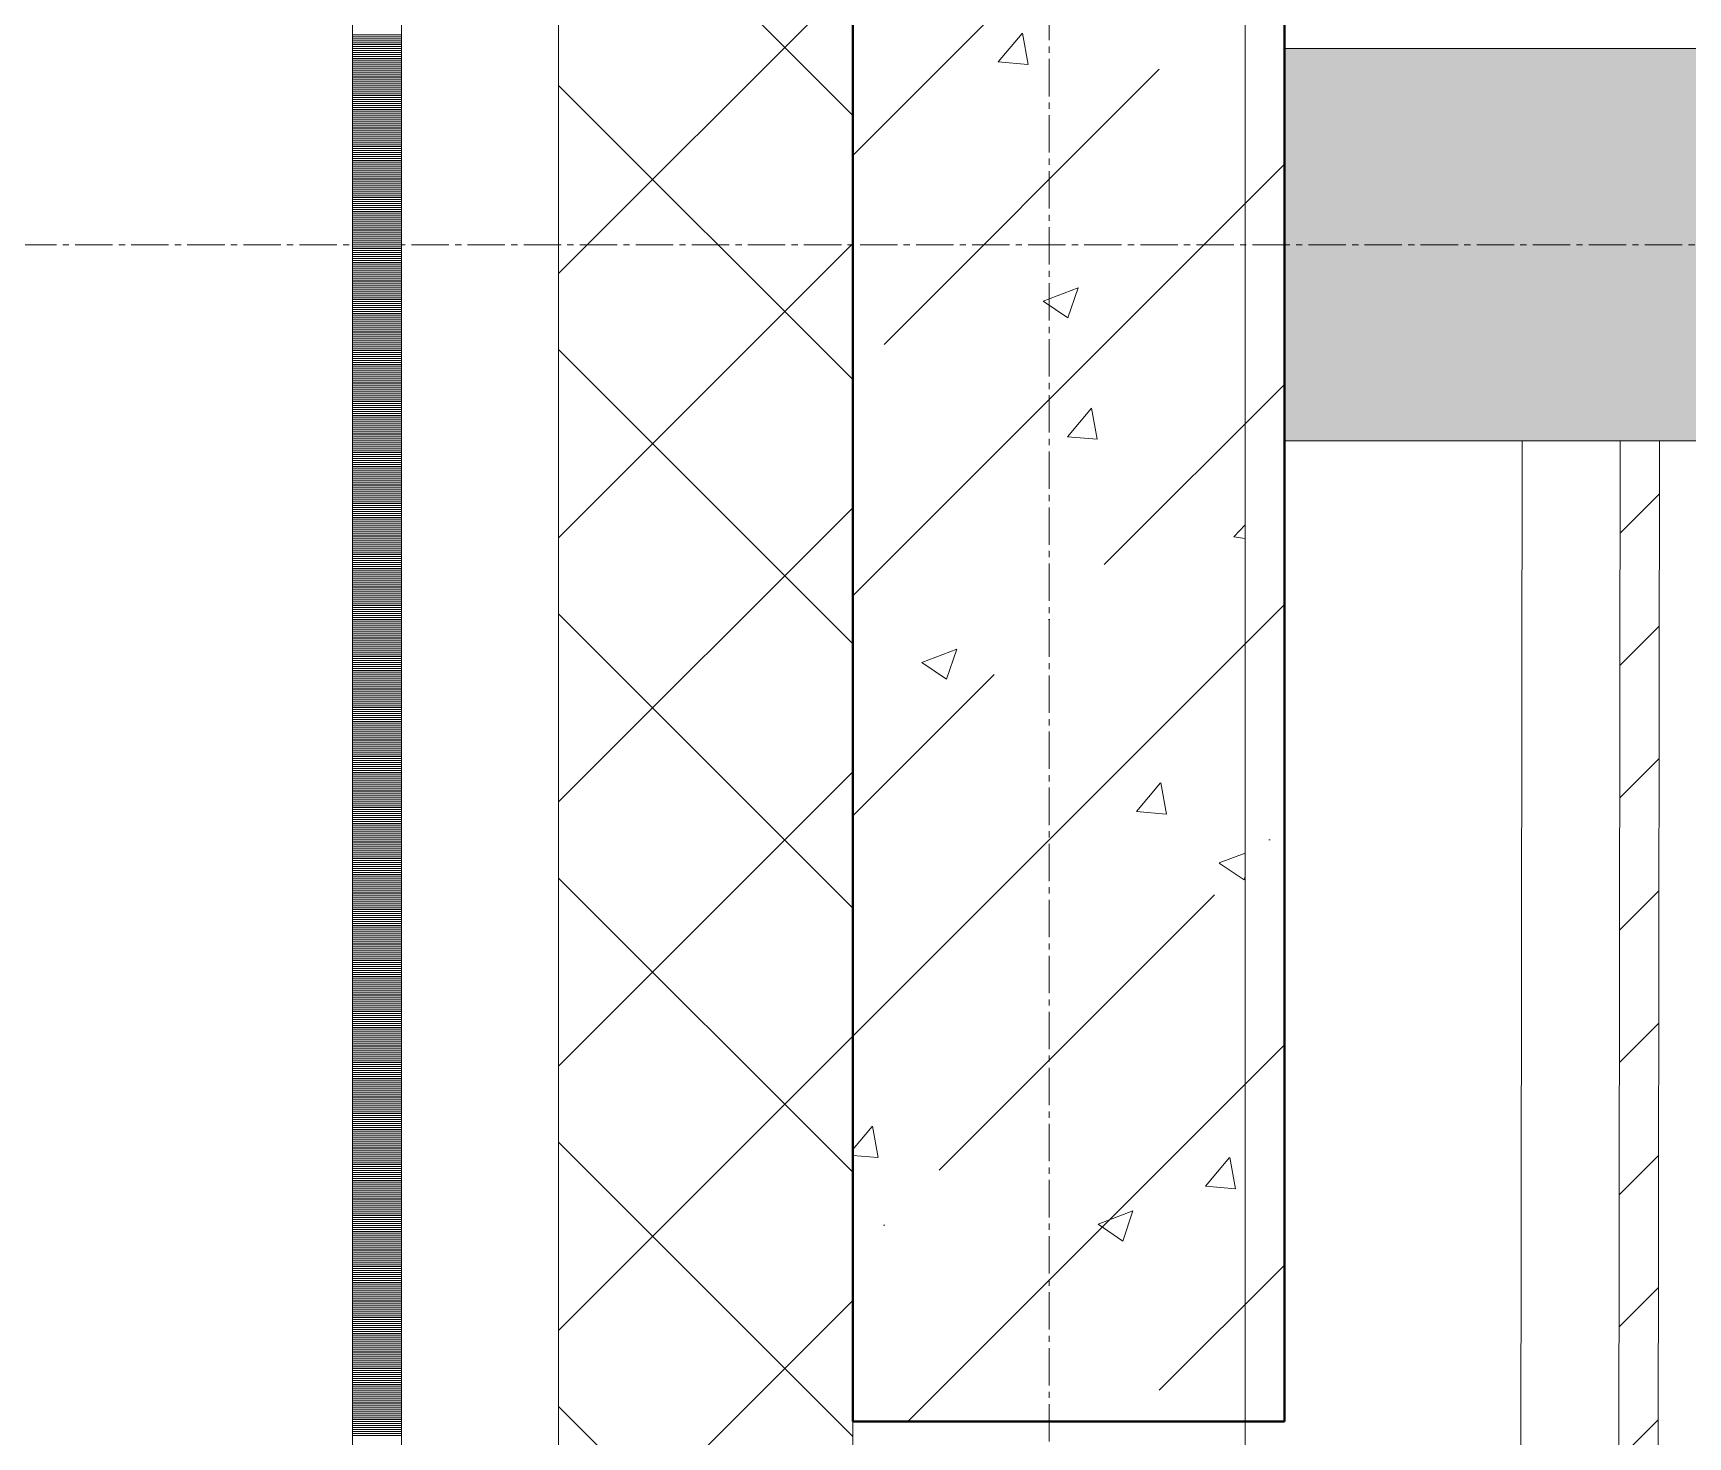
# Model space of a CAD drawing. Header units: millimetres. Extents: x -24360 to 609566, y -391049 to 148426.
# Drawn here: x 193512 to 194355, y 21346 to 22062 of the extents above; entities that cross this region are included whole.
import ezdxf

# ---------------------------------------------------------------- set-up
doc = ezdxf.new("R2010")
doc.units = ezdxf.units.MM
doc.linetypes.add('CENTER2', pattern=[28.575, 19.05, -3.175, 3.175, -3.175])
doc.linetypes.add('HIDDEN2', pattern=[4.7625, 3.175, -1.5875])
for name, color, linetype, lineweight in [('АР_Колонны', 70, 'Continuous', 30), ('АР_Стены ГКЛ', 1, 'Continuous', 15), ('АР_Стены ЖБ', 7, 'Continuous', 30), ('АР_Стены ПЕНОблок', 52, 'Continuous', 20), ('АР_Тонкая', 254, 'Continuous', 5), ('АР_Утеплитель', 31, 'Continuous', 0), ('АР_Штриховка', 8, 'Continuous', 0)]:
    doc.layers.add(name, color=color, linetype=linetype, lineweight=lineweight)
doc.layers.add('АР_Оси_РД_100', color=7, linetype='Continuous', lineweight=0, true_color=0x525252)

msp = doc.modelspace()

# ---------------------------------------------------------------- hatches: boundary and pattern name
at = {"layer": 'АР_Стены ГКЛ', "linetype": 'Continuous', "lineweight": 0, "true_color": 0x000000}
h = msp.add_hatch(dxfattribs=at)
h.set_pattern_fill('ANSI31', color=18, scale=15, angle=-360, style=0)
h.set_pattern_definition([(45, (194029.4, -14045.81), (-33.67596, 33.67596), [])])
h.paths.add_polyline_path([(194340.568, 21854.093), (194320.568, 21854.12), (194319.358, 20974.14), (194339.33, 20954.135)], flags=0)
at = {"layer": 'АР_Штриховка', "linetype": 'Continuous', "lineweight": 5, "true_color": 0x000000}
h = msp.add_hatch(dxfattribs=at)
h.set_pattern_fill('ANSI35', color=18, scale=25, style=0)
h.set_pattern_definition([(45, (194029.4, -14045.81), (-112.2532, 112.2532), []), (45, (194141.65, -14045.81), (-112.2532, 112.2532), [198.4375, -39.6875, 0, -39.6875])])
h.paths.add_polyline_path([(193929.4, 21354.189), (194149.4, 21354.189), (194149.4, 22554.189), (193929.4, 22554.189)], flags=0)
at = {"layer": 'АР_Штриховка', "linetype": 'Continuous', "lineweight": 0, "true_color": 0x000000}
h = msp.add_hatch(dxfattribs=at)
h.set_pattern_fill('AR-CONC', color=18, angle=45, style=0)
h.set_pattern_definition([(95, (194029.4, -14045.81), (140.09465, 117.5534), [19.05, -209.55]), (40, (194029.4, -14045.81), (-160.0185, 110.1767), [15.24, -167.6406]), (145.45144, (194041.07, -14036.02), (-19.9238, 227.7301), [16.19, -178.0902]), (91.1842, (193993.48, -14009.9), (221.4102, 161.9534), [28.575, -314.325]), (141.63556, (194011.93, -13996.4), (-7.0866, 342.8268), [24.285, -267.1356]), (36.18415, (193993.48, -14009.9), (-7.0866, 342.8268), [22.86, -251.4597]), (66, (194020.42, -14000.91), (179.52, 34.89515), [19.05, -209.55]), (11, (194020.42, -14000.91), (-86.5399, 173.9412), [15.24, -167.64]), (116.45145, (194035.38, -13998), (92.98005, 208.83634), [16.19, -178.0899]), (82.5, (194029.4, -14045.81), (-57.60547, 61.97341), [0, -165.608, 0, -170.18, 0, -168.275]), (52.5, (194029.4, -14045.81), (-23.58973, 118.087), [0, -97.028, 0, -161.798, 0, -64.135]), (12.5, (193989.35, -14085.86), (99.92786, 91.8262), [0, -63.5, 0, -198.12, 0, -262.89]), (2.5, (193971.39, -14103.82), (86.7639, 122.7224), [0, -82.55, 0, -131.572, 0, -186.69])])
h.paths.add_polyline_path([(194149.4, 22054.189), (194149.4, 21854.189), (201719.4, 21854.189), (201719.4, 22054.189)], flags=0)

# ---------------------------------------------------------------- linework, layer by layer
at = {"layer": 'АР_Колонны', "color": 18, "linetype": 'HIDDEN2', "lineweight": 25, "true_color": 0x000000}
for p, q in [((193929.4, 21354.189), (193929.4, 22554.189)), ((194149.4, 22554.189), (194149.4, 21354.189)), ((194149.4, 21354.189), (193929.4, 21354.189))]:
    msp.add_line(p, q, dxfattribs=at)
at = {"layer": 'АР_Колонны', "color": 18, "linetype": 'Continuous', "lineweight": 30, "true_color": 0x000000}
for p, q in [((193929.4, 22554.189), (193929.4, 21354.189)), ((194149.4, 21354.189), (194149.4, 22554.189)), ((193929.4, 21354.189), (194149.4, 21354.189))]:
    msp.add_line(p, q, dxfattribs=at)
at = {"layer": 'АР_Оси_РД_100', "linetype": 'CENTER2'}
for p, q in [((194029.4, -4259.177), (194029.4, 30254.189)), ((223584.4, 21954.189), (188074.442, 21954.189))]:
    msp.add_line(p, q, dxfattribs=at)
at = {"layer": 'АР_Стены ГКЛ', "color": 18, "linetype": 'Continuous', "lineweight": 5, "true_color": 0x000000}
for p, q in [((194270.568, 21854.189), (194269.427, 21024.153)), ((194320.568, 21854.12), (194270.568, 21854.189)), ((194319.358, 20974.14), (194320.568, 21854.12)), ((194320.568, 21854.12), (194319.358, 20974.14)), ((194340.568, 21854.093), (194320.568, 21854.12)), ((194339.33, 20954.135), (194340.568, 21854.093))]:
    msp.add_line(p, q, dxfattribs=at)
at = {"layer": 'АР_Стены ЖБ', "color": 18, "linetype": 'Continuous', "lineweight": 40, "true_color": 0x000000}
for p, q in [((193929.4, 22554.189), (193929.4, 21354.189)), ((194149.4, 21354.189), (194149.4, 22554.189)), ((193929.4, 21354.189), (194149.4, 21354.189))]:
    msp.add_line(p, q, dxfattribs=at)
at = {"layer": 'АР_Стены ПЕНОблок', "color": 18, "linetype": 'Continuous', "lineweight": 20, "true_color": 0x000000}
for p, q in [((193929.4, 22754.189), (193929.4, 20954.189)), ((194129.4, 20954.189), (194129.4, 22754.189)), ((194149.4, 22054.189), (194149.4, 21854.189)), ((201719.4, 22054.189), (194149.4, 22054.189)), ((194149.4, 21854.189), (201719.4, 21854.189))]:
    msp.add_line(p, q, dxfattribs=at)
at = {"layer": 'АР_Тонкая', "color": 18, "linetype": 'Continuous', "lineweight": 5, "true_color": 0x000000}
for p, q in [((193674.4, 22754.189), (193674.4, 20954.189)), ((193699.4, 22754.189), (193699.4, 20954.189)), ((193699.4, 20954.189), (193699.4, 22754.189)), ((193779.4, 20954.189), (193779.4, 22754.189))]:
    msp.add_line(p, q, dxfattribs=at)
at = {"layer": 'АР_Утеплитель', "color": 18, "linetype": 'Continuous', "lineweight": 0, "true_color": 0x000000}
for p, q in [((193779.4, 22754.189), (193779.4, 20954.189)), ((193929.4, 20954.189), (193929.4, 22754.189))]:
    msp.add_line(p, q, dxfattribs=at)
at = {"layer": 'АР_Штриховка', "color": 18, "linetype": 'Continuous', "lineweight": 0, "true_color": 0x000000}
for p, q in [((193929.4, 22020.115), (193779.4, 22170.115)), ((193779.4, 21939.522), (193929.4, 22089.522)), ((193674.4, 22061.189), (193699.4, 22061.189)), ((193674.4, 22060.189), (193699.4, 22060.189)), ((193674.4, 22059.189), (193699.4, 22059.189)), ((193674.4, 22058.189), (193699.4, 22058.189)), ((193674.4, 22057.189), (193699.4, 22057.189)), ((194003.495, 22047.357), (194015.741, 22061.95)), ((194018.764, 22046.044), (194015.827, 22061.966)), ((193674.4, 22056.189), (193699.4, 22056.189)), ((193674.4, 22055.189), (193699.4, 22055.189)), ((193674.4, 22054.189), (193699.4, 22054.189)), ((193674.4, 22053.189), (193699.4, 22053.189)), ((193674.4, 22052.189), (193699.4, 22052.189)), ((193674.4, 22051.189), (193699.4, 22051.189)), ((193674.4, 22050.189), (193699.4, 22050.189)), ((193674.4, 22049.189), (193699.4, 22049.189)), ((193674.4, 22048.189), (193699.4, 22048.189)), ((193674.4, 22047.189), (193699.4, 22047.189)), ((193674.4, 22046.189), (193699.4, 22046.189)), ((193674.4, 22045.189), (193699.4, 22045.189)), ((193674.4, 22044.189), (193699.4, 22044.189)), ((193674.4, 22043.189), (193699.4, 22043.189)), ((193674.4, 22042.189), (193699.4, 22042.189)), ((193674.4, 22041.189), (193699.4, 22041.189)), ((194003.495, 22047.357), (194018.677, 22046.028)), ((193674.4, 22040.189), (193699.4, 22040.189)), ((193674.4, 22039.189), (193699.4, 22039.189)), ((193674.4, 22038.189), (193699.4, 22038.189)), ((193674.4, 22037.189), (193699.4, 22037.189)), ((193674.4, 22036.189), (193699.4, 22036.189)), ((193674.4, 22035.189), (193699.4, 22035.189)), ((193674.4, 22034.189), (193699.4, 22034.189)), ((193674.4, 22033.189), (193699.4, 22033.189)), ((193674.4, 22032.189), (193699.4, 22032.189)), ((193929.4, 21885.411), (193779.4, 22035.411)), ((193674.4, 22031.189), (193699.4, 22031.189)), ((193674.4, 22030.189), (193699.4, 22030.189)), ((193674.4, 22029.189), (193699.4, 22029.189)), ((193674.4, 22028.189), (193699.4, 22028.189)), ((193674.4, 22027.189), (193699.4, 22027.189)), ((193674.4, 22026.189), (193699.4, 22026.189)), ((193674.4, 22025.189), (193699.4, 22025.189)), ((193674.4, 22024.189), (193699.4, 22024.189)), ((193674.4, 22023.189), (193699.4, 22023.189)), ((193674.4, 22022.189), (193699.4, 22022.189)), ((193674.4, 22021.189), (193699.4, 22021.189)), ((193674.4, 22020.189), (193699.4, 22020.189)), ((193674.4, 22019.189), (193699.4, 22019.189)), ((193674.4, 22018.189), (193699.4, 22018.189)), ((193674.4, 22017.189), (193699.4, 22017.189)), ((193674.4, 22016.189), (193699.4, 22016.189)), ((193674.4, 22015.189), (193699.4, 22015.189)), ((193674.4, 22014.189), (193699.4, 22014.189)), ((193674.4, 22013.189), (193699.4, 22013.189)), ((193674.4, 22012.189), (193699.4, 22012.189)), ((193674.4, 22011.189), (193699.4, 22011.189)), ((193674.4, 22010.189), (193699.4, 22010.189)), ((193674.4, 22009.189), (193699.4, 22009.189)), ((193674.4, 22008.189), (193699.4, 22008.189)), ((193674.4, 22007.189), (193699.4, 22007.189)), ((193674.4, 22006.189), (193699.4, 22006.189)), ((193674.4, 22005.189), (193699.4, 22005.189)), ((193674.4, 22004.189), (193699.4, 22004.189)), ((193674.4, 22003.189), (193699.4, 22003.189)), ((193674.4, 22002.189), (193699.4, 22002.189)), ((193674.4, 22001.189), (193699.4, 22001.189)), ((193674.4, 22000.189), (193699.4, 22000.189)), ((193674.4, 21999.189), (193699.4, 21999.189)), ((193674.4, 21998.189), (193699.4, 21998.189)), ((193674.4, 21997.189), (193699.4, 21997.189)), ((193674.4, 21996.189), (193699.4, 21996.189)), ((193674.4, 21995.189), (193699.4, 21995.189)), ((193674.4, 21994.189), (193699.4, 21994.189)), ((193674.4, 21993.189), (193699.4, 21993.189)), ((193674.4, 21992.189), (193699.4, 21992.189)), ((193674.4, 21991.189), (193699.4, 21991.189)), ((193674.4, 21990.189), (193699.4, 21990.189)), ((193674.4, 21989.189), (193699.4, 21989.189)), ((193674.4, 21988.189), (193699.4, 21988.189)), ((193674.4, 21987.189), (193699.4, 21987.189)), ((193674.4, 21986.189), (193699.4, 21986.189)), ((193674.4, 21985.189), (193699.4, 21985.189)), ((193674.4, 21984.189), (193699.4, 21984.189)), ((193674.4, 21983.189), (193699.4, 21983.189)), ((193674.4, 21982.189), (193699.4, 21982.189)), ((193674.4, 21981.189), (193699.4, 21981.189)), ((193674.4, 21980.189), (193699.4, 21980.189)), ((193674.4, 21979.189), (193699.4, 21979.189)), ((193674.4, 21978.189), (193699.4, 21978.189)), ((193674.4, 21977.189), (193699.4, 21977.189)), ((193674.4, 21976.189), (193699.4, 21976.189)), ((193674.4, 21975.189), (193699.4, 21975.189)), ((193674.4, 21974.189), (193699.4, 21974.189)), ((193674.4, 21973.189), (193699.4, 21973.189)), ((193674.4, 21972.189), (193699.4, 21972.189)), ((193674.4, 21971.189), (193699.4, 21971.189)), ((193674.4, 21970.189), (193699.4, 21970.189)), ((193674.4, 21969.189), (193699.4, 21969.189)), ((193674.4, 21968.189), (193699.4, 21968.189)), ((193674.4, 21967.189), (193699.4, 21967.189)), ((193674.4, 21966.189), (193699.4, 21966.189)), ((193674.4, 21965.189), (193699.4, 21965.189)), ((193674.4, 21964.189), (193699.4, 21964.189)), ((193674.4, 21963.189), (193699.4, 21963.189)), ((193674.4, 21962.189), (193699.4, 21962.189)), ((193674.4, 21961.189), (193699.4, 21961.189)), ((193674.4, 21960.189), (193699.4, 21960.189)), ((193674.4, 21959.189), (193699.4, 21959.189)), ((193674.4, 21958.189), (193699.4, 21958.189)), ((193674.4, 21957.189), (193699.4, 21957.189)), ((193674.4, 21956.189), (193699.4, 21956.189)), ((193674.4, 21955.189), (193699.4, 21955.189)), ((193674.4, 21954.189), (193699.4, 21954.189)), ((193674.4, 21953.189), (193699.4, 21953.189)), ((193674.4, 21952.189), (193699.4, 21952.189)), ((193674.4, 21951.189), (193699.4, 21951.189)), ((193674.4, 21950.189), (193699.4, 21950.189)), ((193674.4, 21949.189), (193699.4, 21949.189)), ((193674.4, 21948.189), (193699.4, 21948.189)), ((193779.4, 21804.818), (193929.4, 21954.818)), ((193674.4, 21947.189), (193699.4, 21947.189)), ((193674.4, 21946.189), (193699.4, 21946.189)), ((193674.4, 21945.189), (193699.4, 21945.189)), ((193674.4, 21944.189), (193699.4, 21944.189)), ((193674.4, 21943.189), (193699.4, 21943.189)), ((193674.4, 21942.189), (193699.4, 21942.189)), ((193674.4, 21941.189), (193699.4, 21941.189)), ((193674.4, 21940.189), (193699.4, 21940.189)), ((193674.4, 21939.189), (193699.4, 21939.189)), ((193674.4, 21938.189), (193699.4, 21938.189)), ((193674.4, 21937.189), (193699.4, 21937.189)), ((193674.4, 21936.189), (193699.4, 21936.189)), ((193674.4, 21935.189), (193699.4, 21935.189)), ((193674.4, 21934.189), (193699.4, 21934.189)), ((193674.4, 21933.189), (193699.4, 21933.189)), ((193674.4, 21932.189), (193699.4, 21932.189)), ((193674.4, 21931.189), (193699.4, 21931.189)), ((194026.397, 21925.436), (194044.182, 21932.263)), ((194039.025, 21916.89), (194044.175, 21932.239)), ((193674.4, 21930.189), (193699.4, 21930.189)), ((193674.4, 21929.189), (193699.4, 21929.189)), ((193674.4, 21928.189), (193699.4, 21928.189)), ((193674.4, 21927.189), (193699.4, 21927.189)), ((193674.4, 21926.189), (193699.4, 21926.189)), ((193674.4, 21925.189), (193699.4, 21925.189)), ((193674.4, 21924.189), (193699.4, 21924.189)), ((193674.4, 21923.189), (193699.4, 21923.189)), ((194026.387, 21925.413), (194039.021, 21916.891)), ((193674.4, 21922.189), (193699.4, 21922.189)), ((193674.4, 21921.189), (193699.4, 21921.189)), ((193674.4, 21920.189), (193699.4, 21920.189)), ((193674.4, 21919.189), (193699.4, 21919.189)), ((193674.4, 21918.189), (193699.4, 21918.189)), ((193674.4, 21917.189), (193699.4, 21917.189)), ((193674.4, 21916.189), (193699.4, 21916.189)), ((193674.4, 21915.189), (193699.4, 21915.189)), ((193674.4, 21914.189), (193699.4, 21914.189)), ((193674.4, 21913.189), (193699.4, 21913.189)), ((193674.4, 21912.189), (193699.4, 21912.189)), ((193674.4, 21911.189), (193699.4, 21911.189)), ((193674.4, 21910.189), (193699.4, 21910.189)), ((193674.4, 21909.189), (193699.4, 21909.189)), ((193674.4, 21908.189), (193699.4, 21908.189)), ((193674.4, 21907.189), (193699.4, 21907.189)), ((193674.4, 21906.189), (193699.4, 21906.189)), ((193674.4, 21905.189), (193699.4, 21905.189)), ((193674.4, 21904.189), (193699.4, 21904.189)), ((193674.4, 21903.189), (193699.4, 21903.189)), ((193674.4, 21902.189), (193699.4, 21902.189)), ((193674.4, 21901.189), (193699.4, 21901.189)), ((193674.4, 21900.189), (193699.4, 21900.189)), ((193674.4, 21899.189), (193699.4, 21899.189)), ((193674.4, 21898.189), (193699.4, 21898.189)), ((193674.4, 21897.189), (193699.4, 21897.189)), ((193929.4, 21750.707), (193779.4, 21900.707)), ((193674.4, 21896.189), (193699.4, 21896.189)), ((193674.4, 21895.189), (193699.4, 21895.189)), ((193674.4, 21894.189), (193699.4, 21894.189)), ((193674.4, 21893.189), (193699.4, 21893.189)), ((193674.4, 21892.189), (193699.4, 21892.189)), ((193674.4, 21891.189), (193699.4, 21891.189)), ((193674.4, 21890.189), (193699.4, 21890.189)), ((193674.4, 21889.189), (193699.4, 21889.189)), ((193674.4, 21888.189), (193699.4, 21888.189)), ((193674.4, 21887.189), (193699.4, 21887.189)), ((193674.4, 21886.189), (193699.4, 21886.189)), ((193674.4, 21885.189), (193699.4, 21885.189)), ((193674.4, 21884.189), (193699.4, 21884.189)), ((193674.4, 21883.189), (193699.4, 21883.189)), ((193674.4, 21882.189), (193699.4, 21882.189)), ((193674.4, 21881.189), (193699.4, 21881.189)), ((193674.4, 21880.189), (193699.4, 21880.189)), ((193674.4, 21879.189), (193699.4, 21879.189)), ((193674.4, 21878.189), (193699.4, 21878.189)), ((193674.4, 21877.189), (193699.4, 21877.189)), ((193674.4, 21876.189), (193699.4, 21876.189)), ((193674.4, 21875.189), (193699.4, 21875.189)), ((193674.4, 21874.189), (193699.4, 21874.189)), ((193674.4, 21873.189), (193699.4, 21873.189)), ((193674.4, 21872.189), (193699.4, 21872.189)), ((193674.4, 21871.189), (193699.4, 21871.189)), ((193674.4, 21870.189), (193699.4, 21870.189)), ((193674.4, 21869.189), (193699.4, 21869.189)), ((193674.4, 21868.189), (193699.4, 21868.189)), ((193674.4, 21867.189), (193699.4, 21867.189)), ((193674.4, 21866.189), (193699.4, 21866.189)), ((193674.4, 21865.189), (193699.4, 21865.189)), ((193674.4, 21864.189), (193699.4, 21864.189)), ((193674.4, 21863.189), (193699.4, 21863.189)), ((194038.739, 21856.3), (194050.984, 21870.893)), ((194054.007, 21854.987), (194051.07, 21870.909)), ((193674.4, 21862.189), (193699.4, 21862.189)), ((193674.4, 21861.189), (193699.4, 21861.189)), ((193674.4, 21860.189), (193699.4, 21860.189)), ((193674.4, 21859.189), (193699.4, 21859.189)), ((193674.4, 21858.189), (193699.4, 21858.189)), ((193674.4, 21857.189), (193699.4, 21857.189)), ((193674.4, 21856.189), (193699.4, 21856.189)), ((193674.4, 21855.189), (193699.4, 21855.189)), ((194038.739, 21856.3), (194053.921, 21854.972)), ((193674.4, 21854.189), (193699.4, 21854.189)), ((193674.4, 21853.189), (193699.4, 21853.189)), ((193674.4, 21852.189), (193699.4, 21852.189)), ((193674.4, 21851.189), (193699.4, 21851.189)), ((193674.4, 21850.189), (193699.4, 21850.189)), ((193674.4, 21849.189), (193699.4, 21849.189)), ((193674.4, 21848.189), (193699.4, 21848.189)), ((193674.4, 21847.189), (193699.4, 21847.189)), ((193674.4, 21846.189), (193699.4, 21846.189)), ((193674.4, 21845.189), (193699.4, 21845.189)), ((193674.4, 21844.189), (193699.4, 21844.189)), ((193674.4, 21843.189), (193699.4, 21843.189)), ((193674.4, 21842.189), (193699.4, 21842.189)), ((193674.4, 21841.189), (193699.4, 21841.189)), ((193674.4, 21840.189), (193699.4, 21840.189)), ((193674.4, 21839.189), (193699.4, 21839.189)), ((193674.4, 21838.189), (193699.4, 21838.189)), ((193674.4, 21837.189), (193699.4, 21837.189)), ((193674.4, 21836.189), (193699.4, 21836.189)), ((193674.4, 21835.189), (193699.4, 21835.189)), ((193674.4, 21834.189), (193699.4, 21834.189)), ((193674.4, 21833.189), (193699.4, 21833.189)), ((193674.4, 21832.189), (193699.4, 21832.189)), ((193674.4, 21831.189), (193699.4, 21831.189)), ((193674.4, 21830.189), (193699.4, 21830.189)), ((193674.4, 21829.189), (193699.4, 21829.189)), ((193674.4, 21828.189), (193699.4, 21828.189)), ((193674.4, 21827.189), (193699.4, 21827.189)), ((193674.4, 21826.189), (193699.4, 21826.189)), ((193674.4, 21825.189), (193699.4, 21825.189)), ((193674.4, 21824.189), (193699.4, 21824.189)), ((193674.4, 21823.189), (193699.4, 21823.189)), ((193674.4, 21822.189), (193699.4, 21822.189)), ((193674.4, 21821.189), (193699.4, 21821.189)), ((193674.4, 21820.189), (193699.4, 21820.189)), ((193674.4, 21819.189), (193699.4, 21819.189)), ((193674.4, 21818.189), (193699.4, 21818.189)), ((193674.4, 21817.189), (193699.4, 21817.189)), ((193674.4, 21816.189), (193699.4, 21816.189)), ((193674.4, 21815.189), (193699.4, 21815.189)), ((193674.4, 21814.189), (193699.4, 21814.189)), ((193674.4, 21813.189), (193699.4, 21813.189)), ((193779.4, 21670.115), (193929.4, 21820.115)), ((193674.4, 21812.189), (193699.4, 21812.189)), ((193674.4, 21811.189), (193699.4, 21811.189)), ((193674.4, 21810.189), (193699.4, 21810.189)), ((193674.4, 21809.189), (193699.4, 21809.189)), ((193674.4, 21808.189), (193699.4, 21808.189)), ((193674.4, 21807.189), (193699.4, 21807.189)), ((193674.4, 21806.189), (193699.4, 21806.189)), ((193674.4, 21805.189), (193699.4, 21805.189)), ((193674.4, 21804.189), (193699.4, 21804.189)), ((194123.626, 21805.337), (194129.4, 21811.354)), ((194123.642, 21805.302), (194129.4, 21804.409)), ((193674.4, 21803.189), (193699.4, 21803.189)), ((193674.4, 21802.189), (193699.4, 21802.189)), ((193674.4, 21801.189), (193699.4, 21801.189)), ((193674.4, 21800.189), (193699.4, 21800.189)), ((193674.4, 21799.189), (193699.4, 21799.189)), ((193674.4, 21798.189), (193699.4, 21798.189)), ((193674.4, 21797.189), (193699.4, 21797.189)), ((193674.4, 21796.189), (193699.4, 21796.189)), ((193674.4, 21795.189), (193699.4, 21795.189)), ((193674.4, 21794.189), (193699.4, 21794.189)), ((193674.4, 21793.189), (193699.4, 21793.189)), ((193674.4, 21792.189), (193699.4, 21792.189)), ((193674.4, 21791.189), (193699.4, 21791.189)), ((193674.4, 21790.189), (193699.4, 21790.189)), ((193674.4, 21789.189), (193699.4, 21789.189)), ((193674.4, 21788.189), (193699.4, 21788.189)), ((193674.4, 21787.189), (193699.4, 21787.189)), ((193674.4, 21786.189), (193699.4, 21786.189)), ((193674.4, 21785.189), (193699.4, 21785.189)), ((193674.4, 21784.189), (193699.4, 21784.189)), ((193674.4, 21783.189), (193699.4, 21783.189)), ((193674.4, 21782.189), (193699.4, 21782.189)), ((193674.4, 21781.189), (193699.4, 21781.189)), ((193674.4, 21780.189), (193699.4, 21780.189)), ((193674.4, 21779.189), (193699.4, 21779.189)), ((193674.4, 21778.189), (193699.4, 21778.189)), ((193674.4, 21777.189), (193699.4, 21777.189)), ((193674.4, 21776.189), (193699.4, 21776.189)), ((193674.4, 21775.189), (193699.4, 21775.189)), ((193674.4, 21774.189), (193699.4, 21774.189)), ((193674.4, 21773.189), (193699.4, 21773.189)), ((193674.4, 21772.189), (193699.4, 21772.189)), ((193674.4, 21771.189), (193699.4, 21771.189)), ((193674.4, 21770.189), (193699.4, 21770.189)), ((193674.4, 21769.189), (193699.4, 21769.189)), ((193674.4, 21768.189), (193699.4, 21768.189)), ((193674.4, 21767.189), (193699.4, 21767.189)), ((193674.4, 21766.189), (193699.4, 21766.189)), ((193674.4, 21765.189), (193699.4, 21765.189)), ((193674.4, 21764.189), (193699.4, 21764.189)), ((193674.4, 21763.189), (193699.4, 21763.189)), ((193674.4, 21762.189), (193699.4, 21762.189)), ((193929.4, 21616.003), (193779.4, 21766.003)), ((193674.4, 21761.189), (193699.4, 21761.189)), ((193674.4, 21760.189), (193699.4, 21760.189)), ((193674.4, 21759.189), (193699.4, 21759.189)), ((193674.4, 21758.189), (193699.4, 21758.189)), ((193674.4, 21757.189), (193699.4, 21757.189)), ((193674.4, 21756.189), (193699.4, 21756.189)), ((193674.4, 21755.189), (193699.4, 21755.189)), ((193674.4, 21754.189), (193699.4, 21754.189)), ((193674.4, 21753.189), (193699.4, 21753.189)), ((193674.4, 21752.189), (193699.4, 21752.189)), ((193674.4, 21751.189), (193699.4, 21751.189)), ((193674.4, 21750.189), (193699.4, 21750.189)), ((193674.4, 21749.189), (193699.4, 21749.189)), ((193674.4, 21748.189), (193699.4, 21748.189)), ((193674.4, 21747.189), (193699.4, 21747.189)), ((193674.4, 21746.189), (193699.4, 21746.189)), ((193674.4, 21745.189), (193699.4, 21745.189)), ((193964.595, 21741.248), (193982.38, 21748.075)), ((193977.223, 21732.702), (193982.373, 21748.051)), ((193674.4, 21744.189), (193699.4, 21744.189)), ((193674.4, 21743.189), (193699.4, 21743.189)), ((193674.4, 21742.189), (193699.4, 21742.189)), ((193674.4, 21741.189), (193699.4, 21741.189)), ((193674.4, 21740.189), (193699.4, 21740.189)), ((193674.4, 21739.189), (193699.4, 21739.189)), ((193674.4, 21738.189), (193699.4, 21738.189)), ((193674.4, 21737.189), (193699.4, 21737.189)), ((193964.585, 21741.225), (193977.219, 21732.703)), ((193674.4, 21736.189), (193699.4, 21736.189)), ((193674.4, 21735.189), (193699.4, 21735.189)), ((193674.4, 21734.189), (193699.4, 21734.189)), ((193674.4, 21733.189), (193699.4, 21733.189)), ((193674.4, 21732.189), (193699.4, 21732.189)), ((193674.4, 21731.189), (193699.4, 21731.189)), ((193674.4, 21730.189), (193699.4, 21730.189)), ((193674.4, 21729.189), (193699.4, 21729.189)), ((193674.4, 21728.189), (193699.4, 21728.189)), ((193674.4, 21727.189), (193699.4, 21727.189)), ((193674.4, 21726.189), (193699.4, 21726.189)), ((193674.4, 21725.189), (193699.4, 21725.189)), ((193674.4, 21724.189), (193699.4, 21724.189)), ((193674.4, 21723.189), (193699.4, 21723.189)), ((193674.4, 21722.189), (193699.4, 21722.189)), ((193674.4, 21721.189), (193699.4, 21721.189)), ((193674.4, 21720.189), (193699.4, 21720.189)), ((193674.4, 21719.189), (193699.4, 21719.189)), ((193674.4, 21718.189), (193699.4, 21718.189)), ((193674.4, 21717.189), (193699.4, 21717.189)), ((193674.4, 21716.189), (193699.4, 21716.189)), ((193674.4, 21715.189), (193699.4, 21715.189)), ((193674.4, 21714.189), (193699.4, 21714.189)), ((193674.4, 21713.189), (193699.4, 21713.189)), ((193674.4, 21712.189), (193699.4, 21712.189)), ((193674.4, 21711.189), (193699.4, 21711.189)), ((193674.4, 21710.189), (193699.4, 21710.189)), ((193674.4, 21709.189), (193699.4, 21709.189)), ((193674.4, 21708.189), (193699.4, 21708.189)), ((193674.4, 21707.189), (193699.4, 21707.189)), ((193674.4, 21706.189), (193699.4, 21706.189)), ((193674.4, 21705.189), (193699.4, 21705.189)), ((193674.4, 21704.189), (193699.4, 21704.189)), ((193674.4, 21703.189), (193699.4, 21703.189)), ((193674.4, 21702.189), (193699.4, 21702.189)), ((193674.4, 21701.189), (193699.4, 21701.189)), ((193674.4, 21700.189), (193699.4, 21700.189)), ((193674.4, 21699.189), (193699.4, 21699.189)), ((193674.4, 21698.189), (193699.4, 21698.189)), ((193674.4, 21697.189), (193699.4, 21697.189)), ((193674.4, 21696.189), (193699.4, 21696.189)), ((193674.4, 21695.189), (193699.4, 21695.189)), ((193674.4, 21694.189), (193699.4, 21694.189)), ((193674.4, 21693.189), (193699.4, 21693.189)), ((193674.4, 21692.189), (193699.4, 21692.189)), ((193674.4, 21691.189), (193699.4, 21691.189)), ((193674.4, 21690.189), (193699.4, 21690.189)), ((193674.4, 21689.189), (193699.4, 21689.189)), ((193674.4, 21688.189), (193699.4, 21688.189)), ((193674.4, 21687.189), (193699.4, 21687.189)), ((193674.4, 21686.189), (193699.4, 21686.189)), ((193674.4, 21685.189), (193699.4, 21685.189)), ((193674.4, 21684.189), (193699.4, 21684.189)), ((193674.4, 21683.189), (193699.4, 21683.189)), ((193674.4, 21682.189), (193699.4, 21682.189)), ((193674.4, 21681.189), (193699.4, 21681.189)), ((193674.4, 21680.189), (193699.4, 21680.189)), ((193674.4, 21679.189), (193699.4, 21679.189)), ((193674.4, 21678.189), (193699.4, 21678.189)), ((193779.4, 21535.411), (193929.4, 21685.411)), ((194073.982, 21665.243), (194086.227, 21679.836)), ((194089.249, 21663.93), (194086.312, 21679.852)), ((193674.4, 21677.189), (193699.4, 21677.189)), ((193674.4, 21676.189), (193699.4, 21676.189)), ((193674.4, 21675.189), (193699.4, 21675.189)), ((193674.4, 21674.189), (193699.4, 21674.189)), ((193674.4, 21673.189), (193699.4, 21673.189)), ((193674.4, 21672.189), (193699.4, 21672.189)), ((193674.4, 21671.189), (193699.4, 21671.189)), ((193674.4, 21670.189), (193699.4, 21670.189)), ((193674.4, 21669.189), (193699.4, 21669.189)), ((193674.4, 21668.189), (193699.4, 21668.189)), ((193674.4, 21667.189), (193699.4, 21667.189)), ((193674.4, 21666.189), (193699.4, 21666.189)), ((193674.4, 21665.189), (193699.4, 21665.189)), ((193674.4, 21664.189), (193699.4, 21664.189)), ((193674.4, 21663.189), (193699.4, 21663.189)), ((193674.4, 21662.189), (193699.4, 21662.189)), ((193674.4, 21661.189), (193699.4, 21661.189)), ((194073.982, 21665.243), (194089.164, 21663.915)), ((193674.4, 21660.189), (193699.4, 21660.189)), ((193674.4, 21659.189), (193699.4, 21659.189)), ((193674.4, 21658.189), (193699.4, 21658.189)), ((193674.4, 21657.189), (193699.4, 21657.189)), ((193674.4, 21656.189), (193699.4, 21656.189)), ((193674.4, 21655.189), (193699.4, 21655.189)), ((193674.4, 21654.189), (193699.4, 21654.189)), ((193674.4, 21653.189), (193699.4, 21653.189)), ((193674.4, 21652.189), (193699.4, 21652.189)), ((193674.4, 21651.189), (193699.4, 21651.189)), ((193674.4, 21650.189), (193699.4, 21650.189)), ((193674.4, 21649.189), (193699.4, 21649.189)), ((193674.4, 21648.189), (193699.4, 21648.189)), ((193674.4, 21647.189), (193699.4, 21647.189)), ((193674.4, 21646.189), (193699.4, 21646.189)), ((193674.4, 21645.189), (193699.4, 21645.189)), ((193674.4, 21644.189), (193699.4, 21644.189)), ((194116.21, 21638.983), (194129.4, 21644.046)), ((193674.4, 21643.189), (193699.4, 21643.189)), ((193674.4, 21642.189), (193699.4, 21642.189)), ((193674.4, 21641.189), (193699.4, 21641.189)), ((193674.4, 21640.189), (193699.4, 21640.189)), ((193674.4, 21639.189), (193699.4, 21639.189)), ((193674.4, 21638.189), (193699.4, 21638.189)), ((193674.4, 21637.189), (193699.4, 21637.189)), ((193674.4, 21636.189), (193699.4, 21636.189)), ((194116.199, 21638.96), (194128.834, 21630.438)), ((193674.4, 21635.189), (193699.4, 21635.189)), ((193674.4, 21634.189), (193699.4, 21634.189)), ((193674.4, 21633.189), (193699.4, 21633.189)), ((193674.4, 21632.189), (193699.4, 21632.189)), ((193674.4, 21631.189), (193699.4, 21631.189)), ((193674.4, 21630.189), (193699.4, 21630.189)), ((193674.4, 21629.189), (193699.4, 21629.189)), ((193674.4, 21628.189), (193699.4, 21628.189)), ((193674.4, 21627.189), (193699.4, 21627.189)), ((193929.4, 21481.299), (193779.4, 21631.299)), ((194128.837, 21630.437), (194129.4, 21632.114)), ((193674.4, 21626.189), (193699.4, 21626.189)), ((193674.4, 21625.189), (193699.4, 21625.189)), ((193674.4, 21624.189), (193699.4, 21624.189)), ((193674.4, 21623.189), (193699.4, 21623.189)), ((193674.4, 21622.189), (193699.4, 21622.189)), ((193674.4, 21621.189), (193699.4, 21621.189)), ((193674.4, 21620.189), (193699.4, 21620.189)), ((193674.4, 21619.189), (193699.4, 21619.189)), ((193674.4, 21618.189), (193699.4, 21618.189)), ((193674.4, 21617.189), (193699.4, 21617.189)), ((193674.4, 21616.189), (193699.4, 21616.189)), ((193674.4, 21615.189), (193699.4, 21615.189)), ((193674.4, 21614.189), (193699.4, 21614.189)), ((193674.4, 21613.189), (193699.4, 21613.189)), ((193674.4, 21612.189), (193699.4, 21612.189)), ((193674.4, 21611.189), (193699.4, 21611.189)), ((193674.4, 21610.189), (193699.4, 21610.189)), ((193674.4, 21609.189), (193699.4, 21609.189)), ((193674.4, 21608.189), (193699.4, 21608.189)), ((193674.4, 21607.189), (193699.4, 21607.189)), ((193674.4, 21606.189), (193699.4, 21606.189)), ((193674.4, 21605.189), (193699.4, 21605.189)), ((193674.4, 21604.189), (193699.4, 21604.189)), ((193674.4, 21603.189), (193699.4, 21603.189)), ((193674.4, 21602.189), (193699.4, 21602.189)), ((193674.4, 21601.189), (193699.4, 21601.189)), ((193674.4, 21600.189), (193699.4, 21600.189)), ((193674.4, 21599.189), (193699.4, 21599.189)), ((193674.4, 21598.189), (193699.4, 21598.189)), ((193674.4, 21597.189), (193699.4, 21597.189)), ((193674.4, 21596.189), (193699.4, 21596.189)), ((193674.4, 21595.189), (193699.4, 21595.189)), ((193674.4, 21594.189), (193699.4, 21594.189)), ((193674.4, 21593.189), (193699.4, 21593.189)), ((193674.4, 21592.189), (193699.4, 21592.189)), ((193674.4, 21591.189), (193699.4, 21591.189)), ((193674.4, 21590.189), (193699.4, 21590.189)), ((193674.4, 21589.189), (193699.4, 21589.189)), ((193674.4, 21588.189), (193699.4, 21588.189)), ((193674.4, 21587.189), (193699.4, 21587.189)), ((193674.4, 21586.189), (193699.4, 21586.189)), ((193674.4, 21585.189), (193699.4, 21585.189)), ((193674.4, 21584.189), (193699.4, 21584.189)), ((193674.4, 21583.189), (193699.4, 21583.189)), ((193674.4, 21582.189), (193699.4, 21582.189)), ((193674.4, 21581.189), (193699.4, 21581.189)), ((193674.4, 21580.189), (193699.4, 21580.189)), ((193674.4, 21579.189), (193699.4, 21579.189)), ((193674.4, 21578.189), (193699.4, 21578.189)), ((193674.4, 21577.189), (193699.4, 21577.189)), ((193674.4, 21576.189), (193699.4, 21576.189)), ((193674.4, 21575.189), (193699.4, 21575.189)), ((193674.4, 21574.189), (193699.4, 21574.189)), ((193674.4, 21573.189), (193699.4, 21573.189)), ((193674.4, 21572.189), (193699.4, 21572.189)), ((193674.4, 21571.189), (193699.4, 21571.189)), ((193674.4, 21570.189), (193699.4, 21570.189)), ((193674.4, 21569.189), (193699.4, 21569.189)), ((193674.4, 21568.189), (193699.4, 21568.189)), ((193674.4, 21567.189), (193699.4, 21567.189)), ((193674.4, 21566.189), (193699.4, 21566.189)), ((193674.4, 21565.189), (193699.4, 21565.189)), ((193674.4, 21564.189), (193699.4, 21564.189)), ((193674.4, 21563.189), (193699.4, 21563.189)), ((193674.4, 21562.189), (193699.4, 21562.189)), ((193674.4, 21561.189), (193699.4, 21561.189)), ((193674.4, 21560.189), (193699.4, 21560.189)), ((193674.4, 21559.189), (193699.4, 21559.189)), ((193674.4, 21558.189), (193699.4, 21558.189)), ((193674.4, 21557.189), (193699.4, 21557.189)), ((193674.4, 21556.189), (193699.4, 21556.189)), ((193674.4, 21555.189), (193699.4, 21555.189)), ((193674.4, 21554.189), (193699.4, 21554.189)), ((193674.4, 21553.189), (193699.4, 21553.189)), ((193674.4, 21552.189), (193699.4, 21552.189)), ((193674.4, 21551.189), (193699.4, 21551.189)), ((193674.4, 21550.189), (193699.4, 21550.189)), ((193674.4, 21549.189), (193699.4, 21549.189)), ((193674.4, 21548.189), (193699.4, 21548.189)), ((193674.4, 21547.189), (193699.4, 21547.189)), ((193674.4, 21546.189), (193699.4, 21546.189)), ((193674.4, 21545.189), (193699.4, 21545.189)), ((193674.4, 21544.189), (193699.4, 21544.189)), ((193674.4, 21543.189), (193699.4, 21543.189)), ((193779.4, 21400.707), (193929.4, 21550.707)), ((193674.4, 21542.189), (193699.4, 21542.189)), ((193674.4, 21541.189), (193699.4, 21541.189)), ((193674.4, 21540.189), (193699.4, 21540.189)), ((193674.4, 21539.189), (193699.4, 21539.189)), ((193674.4, 21538.189), (193699.4, 21538.189)), ((193674.4, 21537.189), (193699.4, 21537.189)), ((193674.4, 21536.189), (193699.4, 21536.189)), ((193674.4, 21535.189), (193699.4, 21535.189)), ((193674.4, 21534.189), (193699.4, 21534.189)), ((193674.4, 21533.189), (193699.4, 21533.189)), ((193674.4, 21532.189), (193699.4, 21532.189)), ((193674.4, 21531.189), (193699.4, 21531.189)), ((193674.4, 21530.189), (193699.4, 21530.189)), ((193674.4, 21529.189), (193699.4, 21529.189)), ((193674.4, 21528.189), (193699.4, 21528.189)), ((193674.4, 21527.189), (193699.4, 21527.189)), ((193674.4, 21526.189), (193699.4, 21526.189)), ((193674.4, 21525.189), (193699.4, 21525.189)), ((193674.4, 21524.189), (193699.4, 21524.189)), ((193674.4, 21523.189), (193699.4, 21523.189)), ((193674.4, 21522.189), (193699.4, 21522.189)), ((193674.4, 21521.189), (193699.4, 21521.189)), ((193674.4, 21520.189), (193699.4, 21520.189)), ((193674.4, 21519.189), (193699.4, 21519.189)), ((193674.4, 21518.189), (193699.4, 21518.189)), ((193674.4, 21517.189), (193699.4, 21517.189)), ((193674.4, 21516.189), (193699.4, 21516.189)), ((193674.4, 21515.189), (193699.4, 21515.189)), ((193674.4, 21514.189), (193699.4, 21514.189)), ((193674.4, 21513.189), (193699.4, 21513.189)), ((193674.4, 21512.189), (193699.4, 21512.189)), ((193674.4, 21511.189), (193699.4, 21511.189)), ((193674.4, 21510.189), (193699.4, 21510.189)), ((193674.4, 21509.189), (193699.4, 21509.189)), ((193674.4, 21508.189), (193699.4, 21508.189)), ((193674.4, 21507.189), (193699.4, 21507.189)), ((193674.4, 21506.189), (193699.4, 21506.189)), ((193674.4, 21505.189), (193699.4, 21505.189)), ((193674.4, 21504.189), (193699.4, 21504.189)), ((193674.4, 21503.189), (193699.4, 21503.189)), ((193674.4, 21502.189), (193699.4, 21502.189)), ((193674.4, 21501.189), (193699.4, 21501.189)), ((193929.4, 21492.936), (193939.286, 21504.719)), ((193942.308, 21488.813), (193939.371, 21504.734)), ((193674.4, 21500.189), (193699.4, 21500.189)), ((193674.4, 21499.189), (193699.4, 21499.189)), ((193674.4, 21498.189), (193699.4, 21498.189)), ((193674.4, 21497.189), (193699.4, 21497.189)), ((193674.4, 21496.189), (193699.4, 21496.189)), ((193674.4, 21495.189), (193699.4, 21495.189)), ((193674.4, 21494.189), (193699.4, 21494.189)), ((193674.4, 21493.189), (193699.4, 21493.189)), ((193674.4, 21492.189), (193699.4, 21492.189)), ((193929.4, 21346.595), (193779.4, 21496.595)), ((193674.4, 21491.189), (193699.4, 21491.189)), ((193674.4, 21490.189), (193699.4, 21490.189)), ((193674.4, 21489.189), (193699.4, 21489.189)), ((193674.4, 21488.189), (193699.4, 21488.189)), ((193674.4, 21487.189), (193699.4, 21487.189)), ((193674.4, 21486.189), (193699.4, 21486.189)), ((193674.4, 21485.189), (193699.4, 21485.189)), ((193674.4, 21484.189), (193699.4, 21484.189)), ((193929.4, 21489.919), (193942.223, 21488.797)), ((194109.226, 21474.186), (194121.471, 21488.78)), ((194124.492, 21472.873), (194121.555, 21488.795)), ((193674.4, 21483.189), (193699.4, 21483.189)), ((193674.4, 21482.189), (193699.4, 21482.189)), ((193674.4, 21481.189), (193699.4, 21481.189)), ((193674.4, 21480.189), (193699.4, 21480.189)), ((193674.4, 21479.189), (193699.4, 21479.189)), ((193674.4, 21478.189), (193699.4, 21478.189)), ((193674.4, 21477.189), (193699.4, 21477.189)), ((193674.4, 21476.189), (193699.4, 21476.189)), ((193674.4, 21475.189), (193699.4, 21475.189)), ((193674.4, 21474.189), (193699.4, 21474.189)), ((193674.4, 21473.189), (193699.4, 21473.189)), ((193674.4, 21472.189), (193699.4, 21472.189)), ((193674.4, 21471.189), (193699.4, 21471.189)), ((193674.4, 21470.189), (193699.4, 21470.189)), ((193674.4, 21469.189), (193699.4, 21469.189)), ((193674.4, 21468.189), (193699.4, 21468.189)), ((193674.4, 21467.189), (193699.4, 21467.189)), ((194109.226, 21474.186), (194124.408, 21472.858)), ((193674.4, 21466.189), (193699.4, 21466.189)), ((193674.4, 21465.189), (193699.4, 21465.189)), ((193674.4, 21464.189), (193699.4, 21464.189)), ((193674.4, 21463.189), (193699.4, 21463.189)), ((193674.4, 21462.189), (193699.4, 21462.189)), ((193674.4, 21461.189), (193699.4, 21461.189)), ((193674.4, 21460.189), (193699.4, 21460.189)), ((193674.4, 21459.189), (193699.4, 21459.189)), ((194054.407, 21454.795), (194072.192, 21461.622)), ((194067.035, 21446.249), (194072.185, 21461.598)), ((193674.4, 21458.189), (193699.4, 21458.189)), ((193674.4, 21457.189), (193699.4, 21457.189)), ((193674.4, 21456.189), (193699.4, 21456.189)), ((193674.4, 21455.189), (193699.4, 21455.189)), ((193674.4, 21454.189), (193699.4, 21454.189)), ((193674.4, 21453.189), (193699.4, 21453.189)), ((193674.4, 21452.189), (193699.4, 21452.189)), ((193674.4, 21451.189), (193699.4, 21451.189)), ((193674.4, 21450.189), (193699.4, 21450.189)), ((194054.397, 21454.772), (194067.032, 21446.25)), ((193674.4, 21449.189), (193699.4, 21449.189)), ((193674.4, 21448.189), (193699.4, 21448.189)), ((193674.4, 21447.189), (193699.4, 21447.189)), ((193674.4, 21446.189), (193699.4, 21446.189)), ((193674.4, 21445.189), (193699.4, 21445.189)), ((193674.4, 21444.189), (193699.4, 21444.189)), ((193674.4, 21443.189), (193699.4, 21443.189)), ((193674.4, 21442.189), (193699.4, 21442.189)), ((193674.4, 21441.189), (193699.4, 21441.189)), ((193674.4, 21440.189), (193699.4, 21440.189)), ((193674.4, 21439.189), (193699.4, 21439.189)), ((193674.4, 21438.189), (193699.4, 21438.189)), ((193674.4, 21437.189), (193699.4, 21437.189)), ((193674.4, 21436.189), (193699.4, 21436.189)), ((193674.4, 21435.189), (193699.4, 21435.189)), ((193674.4, 21434.189), (193699.4, 21434.189)), ((193674.4, 21433.189), (193699.4, 21433.189)), ((193674.4, 21432.189), (193699.4, 21432.189)), ((193674.4, 21431.189), (193699.4, 21431.189)), ((193674.4, 21430.189), (193699.4, 21430.189)), ((193674.4, 21429.189), (193699.4, 21429.189)), ((193674.4, 21428.189), (193699.4, 21428.189)), ((193674.4, 21427.189), (193699.4, 21427.189)), ((193674.4, 21426.189), (193699.4, 21426.189)), ((193674.4, 21425.189), (193699.4, 21425.189)), ((193674.4, 21424.189), (193699.4, 21424.189)), ((193674.4, 21423.189), (193699.4, 21423.189)), ((193674.4, 21422.189), (193699.4, 21422.189)), ((193674.4, 21421.189), (193699.4, 21421.189)), ((193674.4, 21420.189), (193699.4, 21420.189)), ((193674.4, 21419.189), (193699.4, 21419.189)), ((193674.4, 21418.189), (193699.4, 21418.189)), ((193674.4, 21417.189), (193699.4, 21417.189)), ((193674.4, 21416.189), (193699.4, 21416.189)), ((193674.4, 21415.189), (193699.4, 21415.189)), ((193674.4, 21414.189), (193699.4, 21414.189)), ((193674.4, 21413.189), (193699.4, 21413.189)), ((193674.4, 21412.189), (193699.4, 21412.189)), ((193674.4, 21411.189), (193699.4, 21411.189)), ((193674.4, 21410.189), (193699.4, 21410.189)), ((193674.4, 21409.189), (193699.4, 21409.189)), ((193674.4, 21408.189), (193699.4, 21408.189)), ((193779.4, 21266.003), (193929.4, 21416.003)), ((193674.4, 21407.189), (193699.4, 21407.189)), ((193674.4, 21406.189), (193699.4, 21406.189)), ((193674.4, 21405.189), (193699.4, 21405.189)), ((193674.4, 21404.189), (193699.4, 21404.189)), ((193674.4, 21403.189), (193699.4, 21403.189)), ((193674.4, 21402.189), (193699.4, 21402.189)), ((193674.4, 21401.189), (193699.4, 21401.189)), ((193674.4, 21400.189), (193699.4, 21400.189)), ((193674.4, 21399.189), (193699.4, 21399.189)), ((193674.4, 21398.189), (193699.4, 21398.189)), ((193674.4, 21397.189), (193699.4, 21397.189)), ((193674.4, 21396.189), (193699.4, 21396.189)), ((193674.4, 21395.189), (193699.4, 21395.189)), ((193674.4, 21394.189), (193699.4, 21394.189)), ((193674.4, 21393.189), (193699.4, 21393.189)), ((193674.4, 21392.189), (193699.4, 21392.189)), ((193674.4, 21391.189), (193699.4, 21391.189)), ((193674.4, 21390.189), (193699.4, 21390.189)), ((193674.4, 21389.189), (193699.4, 21389.189)), ((193674.4, 21388.189), (193699.4, 21388.189)), ((193674.4, 21387.189), (193699.4, 21387.189)), ((193674.4, 21386.189), (193699.4, 21386.189)), ((193674.4, 21385.189), (193699.4, 21385.189)), ((193674.4, 21384.189), (193699.4, 21384.189)), ((193674.4, 21383.189), (193699.4, 21383.189)), ((193674.4, 21382.189), (193699.4, 21382.189)), ((193674.4, 21381.189), (193699.4, 21381.189)), ((193674.4, 21380.189), (193699.4, 21380.189)), ((193674.4, 21379.189), (193699.4, 21379.189)), ((193674.4, 21378.189), (193699.4, 21378.189)), ((193674.4, 21377.189), (193699.4, 21377.189)), ((193674.4, 21376.189), (193699.4, 21376.189)), ((193674.4, 21375.189), (193699.4, 21375.189)), ((193674.4, 21374.189), (193699.4, 21374.189)), ((193674.4, 21373.189), (193699.4, 21373.189)), ((193674.4, 21372.189), (193699.4, 21372.189)), ((193674.4, 21371.189), (193699.4, 21371.189)), ((193674.4, 21370.189), (193699.4, 21370.189)), ((193674.4, 21369.189), (193699.4, 21369.189)), ((193674.4, 21368.189), (193699.4, 21368.189)), ((193674.4, 21367.189), (193699.4, 21367.189)), ((193674.4, 21366.189), (193699.4, 21366.189)), ((193674.4, 21365.189), (193699.4, 21365.189)), ((193674.4, 21364.189), (193699.4, 21364.189)), ((193674.4, 21363.189), (193699.4, 21363.189)), ((193674.4, 21362.189), (193699.4, 21362.189)), ((193674.4, 21361.189), (193699.4, 21361.189)), ((193674.4, 21360.189), (193699.4, 21360.189)), ((193674.4, 21359.189), (193699.4, 21359.189)), ((193674.4, 21358.189), (193699.4, 21358.189)), ((193674.4, 21357.189), (193699.4, 21357.189)), ((193929.4, 21211.892), (193779.4, 21361.892)), ((193674.4, 21356.189), (193699.4, 21356.189)), ((193674.4, 21355.189), (193699.4, 21355.189)), ((193674.4, 21354.189), (193699.4, 21354.189)), ((193674.4, 21353.189), (193699.4, 21353.189)), ((193674.4, 21352.189), (193699.4, 21352.189)), ((193674.4, 21351.189), (193699.4, 21351.189)), ((193674.4, 21350.189), (193699.4, 21350.189)), ((193674.4, 21349.189), (193699.4, 21349.189)), ((193674.4, 21348.189), (193699.4, 21348.189)), ((193674.4, 21347.189), (193699.4, 21347.189))]:
    msp.add_line(p, q, dxfattribs=at)

doc.saveas('drawing.dxf')
